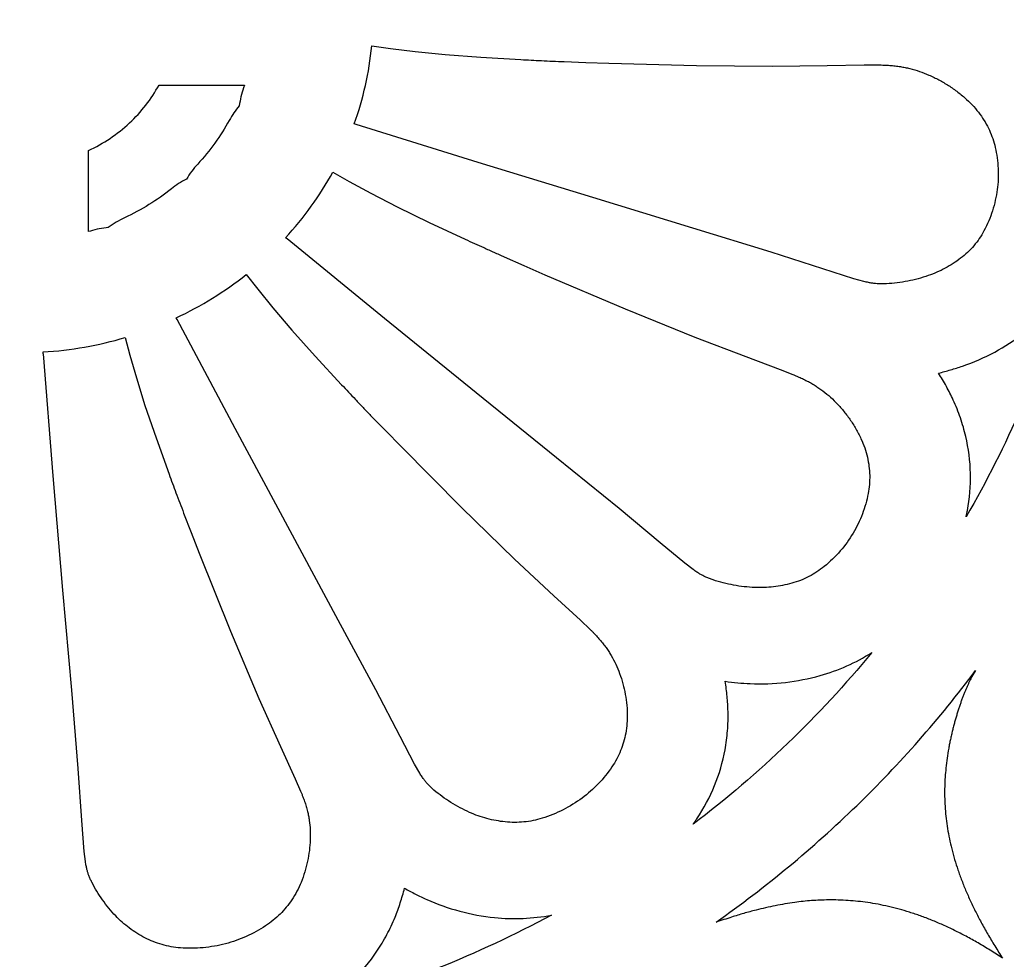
# Model space of a CAD drawing. Header units: centimetres. Extents: x -8.1 to 6.6, y -14.5 to 14.
# Drawn here: x -0.754 to 3.154, y -11.256 to -7.536 of the extents above; entities that cross this region are included whole.
import ezdxf

# ---------------------------------------------------------------- set-up
doc = ezdxf.new("R2010")
doc.units = ezdxf.units.CM
doc.header["$MEASUREMENT"] = 0
doc.layers.add('layer 1', color=7, linetype='Continuous')

msp = doc.modelspace()

# ---------------------------------------------------------------- linework, layer by layer
at = {"layer": 'layer 1', "color": 242}
for points, knots in [([(-8.06124, -0.54364), (-8.06124, -0.54364), (-8.06124, -14.49722), (-8.06124, -14.49722), (-8.06124, -14.49722), (-8.06124, -14.49722), (6.55309, -14.49722), (6.55309, -14.49722), (6.55309, -14.49722), (6.55309, -14.49722), (6.55309, -0.54364), (6.55309, -0.54364), (6.55309, -0.54364), (6.55309, -0.54364), (-8.06124, -0.54364), (-8.06124, -0.54364)], [0, 0, 0, 0, 0.2, 0.2, 0.2, 0.2, 0.4, 0.4, 0.4, 0.4, 0.6, 0.6, 0.6, 0.6, 1, 1, 1, 1]), ([(0.56997, -7.94804), (0.56997, -7.94804), (0.57751, -7.94971), (0.57751, -7.94971), (0.57751, -7.94971), (0.57751, -7.94971), (0.57798, -7.94984), (0.57798, -7.94984), (0.57798, -7.94984), (0.57798, -7.94984), (1.05995, -8.10018), (1.05995, -8.10018), (1.05995, -8.10018), (1.05995, -8.10018), (1.51372, -8.23929), (1.51372, -8.23929), (1.51372, -8.23929), (1.51372, -8.23929), (1.91011, -8.36016), (1.91011, -8.36016), (1.91011, -8.36016), (1.91011, -8.36016), (2.21994, -8.45578), (2.21994, -8.45578), (2.21994, -8.45578), (2.21994, -8.45578), (2.42446, -8.52127), (2.42446, -8.52127), (2.42446, -8.52127), (2.42446, -8.52127), (2.54654, -8.56013), (2.54654, -8.56013), (2.54654, -8.56013), (2.54654, -8.56013), (2.58707, -8.57133), (2.58707, -8.57133), (2.58707, -8.57133), (2.59004, -8.57206), (2.59303, -8.57276), (2.596, -8.57343), (2.596, -8.57343), (2.599, -8.57411), (2.60199, -8.57475), (2.60498, -8.57536), (2.60498, -8.57536), (2.60739, -8.57586), (2.6098, -8.57632), (2.61221, -8.57676), (2.61221, -8.57676), (2.61463, -8.57719), (2.61705, -8.5776), (2.61948, -8.57797), (2.61948, -8.57797), (2.62393, -8.57867), (2.62839, -8.57923), (2.63286, -8.57967), (2.63286, -8.57967), (2.63734, -8.58012), (2.64183, -8.58043), (2.64633, -8.58062), (2.64633, -8.58062), (2.6564, -8.58106), (2.66649, -8.581), (2.67655, -8.58044), (2.67655, -8.58044), (2.70471, -8.57886), (2.73272, -8.57536), (2.76039, -8.56994), (2.76039, -8.56994), (2.78792, -8.56454), (2.81504, -8.55725), (2.84157, -8.54811), (2.84157, -8.54811), (2.86473, -8.54014), (2.88721, -8.53031), (2.9088, -8.51873), (2.9088, -8.51873), (2.9301, -8.50731), (2.95045, -8.49417), (2.96963, -8.47944), (2.96963, -8.47944), (2.98882, -8.46472), (3.0064, -8.44802), (3.02207, -8.4296), (3.02207, -8.4296), (3.03744, -8.41154), (3.05083, -8.39188), (3.06199, -8.37096), (3.06199, -8.37096), (3.07557, -8.3455), (3.08686, -8.31889), (3.0957, -8.29142), (3.0957, -8.29142), (3.10446, -8.26422), (3.11076, -8.23628), (3.1145, -8.20795), (3.1145, -8.20795), (3.11817, -8.1802), (3.11935, -8.15218), (3.11804, -8.12422), (3.11804, -8.12422), (3.11673, -8.09622), (3.11292, -8.06838), (3.10667, -8.04105), (3.10667, -8.04105), (3.10129, -8.01758), (3.09351, -7.99472), (3.08344, -7.97284), (3.08344, -7.97284), (3.07323, -7.95066), (3.06079, -7.92956), (3.0463, -7.9099), (3.0463, -7.9099), (3.03853, -7.89935), (3.03024, -7.88919), (3.02147, -7.87947), (3.02147, -7.87947), (3.01262, -7.86964), (3.00329, -7.86026), (2.99352, -7.85135), (2.99352, -7.85135), (2.9824, -7.84122), (2.97086, -7.83156), (2.95892, -7.82241), (2.95892, -7.82241), (2.94689, -7.81318), (2.93447, -7.80447), (2.92171, -7.7963), (2.92171, -7.7963), (2.90942, -7.78843), (2.89683, -7.78105), (2.88397, -7.77416), (2.88397, -7.77416), (2.87103, -7.76723), (2.85782, -7.76081), (2.84439, -7.7549), (2.84439, -7.7549), (2.83215, -7.74952), (2.8197, -7.74466), (2.80705, -7.74033), (2.80705, -7.74033), (2.79434, -7.73598), (2.78146, -7.73217), (2.76843, -7.7289), (2.76843, -7.7289), (2.76233, -7.72736), (2.75618, -7.72598), (2.75002, -7.72473), (2.75002, -7.72473), (2.74384, -7.72348), (2.73763, -7.72238), (2.7314, -7.72141), (2.7314, -7.72141), (2.72438, -7.72033), (2.71733, -7.71938), (2.71027, -7.71858), (2.71027, -7.71858), (2.7032, -7.71779), (2.69611, -7.71713), (2.68901, -7.71662), (2.68901, -7.71662), (2.68217, -7.71613), (2.67531, -7.71574), (2.66845, -7.71545), (2.66845, -7.71545), (2.65992, -7.71509), (2.65137, -7.71485), (2.64282, -7.7147), (2.64282, -7.7147), (2.64282, -7.7147), (2.58823, -7.71468), (2.58823, -7.71468), (2.58823, -7.71468), (2.58823, -7.71468), (2.44157, -7.71761), (2.44157, -7.71761), (2.44157, -7.71761), (2.44157, -7.71761), (2.2245, -7.71988), (2.2245, -7.71988), (2.2245, -7.71988), (2.2245, -7.71988), (1.92448, -7.71698), (1.92448, -7.71698), (1.92448, -7.71698), (1.92448, -7.71698), (1.57701, -7.70817), (1.57701, -7.70817), (1.57701, -7.70817), (1.57701, -7.70817), (1.48607, -7.70498), (1.48607, -7.70498), (1.48607, -7.70498), (1.48607, -7.70498), (1.40033, -7.70161), (1.40033, -7.70161), (1.40033, -7.70161), (1.3854, -7.701), (1.37047, -7.70036), (1.35554, -7.6997), (1.35554, -7.6997), (1.34062, -7.69905), (1.32569, -7.69837), (1.31077, -7.69768), (1.31077, -7.69768), (1.29724, -7.69705), (1.2837, -7.6964), (1.27018, -7.69573), (1.27018, -7.69573), (1.25665, -7.69507), (1.24311, -7.69438), (1.22958, -7.69368), (1.22958, -7.69368), (1.22958, -7.69368), (1.07073, -7.68437), (1.07073, -7.68437), (1.07073, -7.68437), (1.07073, -7.68437), (0.92968, -7.67374), (0.92968, -7.67374), (0.92968, -7.67374), (0.92968, -7.67374), (0.81105, -7.66199), (0.81105, -7.66199), (0.81105, -7.66199), (0.81105, -7.66199), (0.71394, -7.65014), (0.71394, -7.65014), (0.71394, -7.65014), (0.71394, -7.65014), (0.639, -7.63974), (0.639, -7.63974), (0.639, -7.63974), (0.634, -7.69219), (0.62572, -7.74427), (0.61421, -7.79567), (0.61421, -7.79567), (0.60265, -7.84733), (0.58787, -7.89822), (0.56997, -7.94804)], [0, 0, 0, 0, 0.0163934, 0.0163934, 0.0163934, 0.0163934, 0.0327869, 0.0327869, 0.0327869, 0.0327869, 0.0491803, 0.0491803, 0.0491803, 0.0491803, 0.0655738, 0.0655738, 0.0655738, 0.0655738, 0.0819672, 0.0819672, 0.0819672, 0.0819672, 0.0983607, 0.0983607, 0.0983607, 0.0983607, 0.1147541, 0.1147541, 0.1147541, 0.1147541, 0.1311475, 0.1311475, 0.1311475, 0.1311475, 0.147541, 0.147541, 0.147541, 0.147541, 0.1639344, 0.1639344, 0.1639344, 0.1639344, 0.1803279, 0.1803279, 0.1803279, 0.1803279, 0.1967213, 0.1967213, 0.1967213, 0.1967213, 0.2131148, 0.2131148, 0.2131148, 0.2131148, 0.2295082, 0.2295082, 0.2295082, 0.2295082, 0.2459016, 0.2459016, 0.2459016, 0.2459016, 0.2622951, 0.2622951, 0.2622951, 0.2622951, 0.2786885, 0.2786885, 0.2786885, 0.2786885, 0.295082, 0.295082, 0.295082, 0.295082, 0.3114754, 0.3114754, 0.3114754, 0.3114754, 0.3278689, 0.3278689, 0.3278689, 0.3278689, 0.3442623, 0.3442623, 0.3442623, 0.3442623, 0.3606557, 0.3606557, 0.3606557, 0.3606557, 0.3770492, 0.3770492, 0.3770492, 0.3770492, 0.3934426, 0.3934426, 0.3934426, 0.3934426, 0.4098361, 0.4098361, 0.4098361, 0.4098361, 0.4262295, 0.4262295, 0.4262295, 0.4262295, 0.442623, 0.442623, 0.442623, 0.442623, 0.4590164, 0.4590164, 0.4590164, 0.4590164, 0.4754098, 0.4754098, 0.4754098, 0.4754098, 0.4918033, 0.4918033, 0.4918033, 0.4918033, 0.5081967, 0.5081967, 0.5081967, 0.5081967, 0.5245902, 0.5245902, 0.5245902, 0.5245902, 0.5409836, 0.5409836, 0.5409836, 0.5409836, 0.557377, 0.557377, 0.557377, 0.557377, 0.5737705, 0.5737705, 0.5737705, 0.5737705, 0.5901639, 0.5901639, 0.5901639, 0.5901639, 0.6065574, 0.6065574, 0.6065574, 0.6065574, 0.6229508, 0.6229508, 0.6229508, 0.6229508, 0.6393443, 0.6393443, 0.6393443, 0.6393443, 0.6557377, 0.6557377, 0.6557377, 0.6557377, 0.6721311, 0.6721311, 0.6721311, 0.6721311, 0.6885246, 0.6885246, 0.6885246, 0.6885246, 0.704918, 0.704918, 0.704918, 0.704918, 0.7213115, 0.7213115, 0.7213115, 0.7213115, 0.7377049, 0.7377049, 0.7377049, 0.7377049, 0.7540984, 0.7540984, 0.7540984, 0.7540984, 0.7704918, 0.7704918, 0.7704918, 0.7704918, 0.7868852, 0.7868852, 0.7868852, 0.7868852, 0.8032787, 0.8032787, 0.8032787, 0.8032787, 0.8196721, 0.8196721, 0.8196721, 0.8196721, 0.8360656, 0.8360656, 0.8360656, 0.8360656, 0.852459, 0.852459, 0.852459, 0.852459, 0.8688525, 0.8688525, 0.8688525, 0.8688525, 0.8852459, 0.8852459, 0.8852459, 0.8852459, 0.9016393, 0.9016393, 0.9016393, 0.9016393, 0.9180328, 0.9180328, 0.9180328, 0.9180328, 0.9344262, 0.9344262, 0.9344262, 0.9344262, 0.9508197, 0.9508197, 0.9508197, 0.9508197, 0.9672131, 0.9672131, 0.9672131, 0.9672131, 1, 1, 1, 1]), ([(-0.48205, -8.05321), (-0.48205, -8.05321), (-0.48205, -8.3739), (-0.48205, -8.3739), (-0.48205, -8.3739), (-0.48205, -8.3739), (-0.47438, -8.37166), (-0.47438, -8.37166), (-0.47438, -8.37166), (-0.46284, -8.36824), (-0.45114, -8.36534), (-0.43934, -8.36301), (-0.43934, -8.36301), (-0.42748, -8.36066), (-0.41552, -8.35886), (-0.40351, -8.35762), (-0.40351, -8.35762), (-0.39345, -8.35018), (-0.38303, -8.34325), (-0.37227, -8.33685), (-0.37227, -8.33685), (-0.36143, -8.33041), (-0.35027, -8.3245), (-0.33884, -8.31916), (-0.33884, -8.31916), (-0.30575, -8.30372), (-0.2736, -8.28635), (-0.24254, -8.26716), (-0.24254, -8.26716), (-0.21179, -8.24816), (-0.18219, -8.22737), (-0.15389, -8.20488), (-0.15389, -8.20488), (-0.1446, -8.1975), (-0.13497, -8.19058), (-0.12502, -8.18412), (-0.12502, -8.18412), (-0.11499, -8.17761), (-0.10465, -8.17158), (-0.09405, -8.16605), (-0.09405, -8.16605), (-0.08774, -8.15551), (-0.08089, -8.1453), (-0.07353, -8.13548), (-0.07353, -8.13548), (-0.06609, -8.12556), (-0.05815, -8.11603), (-0.04973, -8.10693), (-0.04973, -8.10693), (-0.02537, -8.0806), (-0.00263, -8.05281), (0.01837, -8.02374), (0.01837, -8.02374), (0.03915, -7.99497), (0.05815, -7.96495), (0.07526, -7.93388), (0.07526, -7.93388), (0.08088, -7.92367), (0.087, -7.91376), (0.0936, -7.90416), (0.0936, -7.90416), (0.10025, -7.89449), (0.10738, -7.88515), (0.11496, -7.87617), (0.11496, -7.87617), (0.11655, -7.86413), (0.11879, -7.85219), (0.12165, -7.84039), (0.12165, -7.84039), (0.12454, -7.82854), (0.12804, -7.81686), (0.13217, -7.80538), (0.13217, -7.80538), (0.13217, -7.80538), (0.13607, -7.79426), (0.13607, -7.79426), (0.13607, -7.79426), (0.13607, -7.79426), (-0.20282, -7.79426), (-0.20282, -7.79426), (-0.20282, -7.79426), (-0.23341, -7.8502), (-0.27283, -7.90083), (-0.31958, -7.94418), (-0.31958, -7.94418), (-0.3677, -7.98881), (-0.42252, -8.0256), (-0.48205, -8.05321)], [0, 0, 0, 0, 0.0434783, 0.0434783, 0.0434783, 0.0434783, 0.0869565, 0.0869565, 0.0869565, 0.0869565, 0.1304348, 0.1304348, 0.1304348, 0.1304348, 0.173913, 0.173913, 0.173913, 0.173913, 0.2173913, 0.2173913, 0.2173913, 0.2173913, 0.2608696, 0.2608696, 0.2608696, 0.2608696, 0.3043478, 0.3043478, 0.3043478, 0.3043478, 0.3478261, 0.3478261, 0.3478261, 0.3478261, 0.3913043, 0.3913043, 0.3913043, 0.3913043, 0.4347826, 0.4347826, 0.4347826, 0.4347826, 0.4782609, 0.4782609, 0.4782609, 0.4782609, 0.5217391, 0.5217391, 0.5217391, 0.5217391, 0.5652174, 0.5652174, 0.5652174, 0.5652174, 0.6086957, 0.6086957, 0.6086957, 0.6086957, 0.6521739, 0.6521739, 0.6521739, 0.6521739, 0.6956522, 0.6956522, 0.6956522, 0.6956522, 0.7391304, 0.7391304, 0.7391304, 0.7391304, 0.7826087, 0.7826087, 0.7826087, 0.7826087, 0.826087, 0.826087, 0.826087, 0.826087, 0.8695652, 0.8695652, 0.8695652, 0.8695652, 0.9130435, 0.9130435, 0.9130435, 0.9130435, 1, 1, 1, 1]), ([(0.29748, -8.39844), (0.29748, -8.39844), (0.30378, -8.40275), (0.30378, -8.40275), (0.30378, -8.40275), (0.30378, -8.40275), (0.30415, -8.40303), (0.30415, -8.40303), (0.30415, -8.40303), (0.30415, -8.40303), (0.68909, -8.71776), (0.68909, -8.71776), (0.68909, -8.71776), (0.68909, -8.71776), (1.05247, -9.01181), (1.05247, -9.01181), (1.05247, -9.01181), (1.05247, -9.01181), (1.37016, -9.26809), (1.37016, -9.26809), (1.37016, -9.26809), (1.37016, -9.26809), (1.61803, -9.46947), (1.61803, -9.46947), (1.61803, -9.46947), (1.61803, -9.46947), (1.78069, -9.60459), (1.78069, -9.60459), (1.78069, -9.60459), (1.78069, -9.60459), (1.87789, -9.68502), (1.87789, -9.68502), (1.87789, -9.68502), (1.87789, -9.68502), (1.91084, -9.71015), (1.91084, -9.71015), (1.91084, -9.71015), (1.91328, -9.71192), (1.91576, -9.71365), (1.91824, -9.71536), (1.91824, -9.71536), (1.92073, -9.71707), (1.92324, -9.71876), (1.92576, -9.72042), (1.92576, -9.72042), (1.92778, -9.72175), (1.92982, -9.72306), (1.93187, -9.72434), (1.93187, -9.72434), (1.93394, -9.72563), (1.93601, -9.72689), (1.93811, -9.72812), (1.93811, -9.72812), (1.94193, -9.73038), (1.94582, -9.73253), (1.94977, -9.73456), (1.94977, -9.73456), (1.95374, -9.73661), (1.95777, -9.73854), (1.96185, -9.74036), (1.96185, -9.74036), (1.96641, -9.7424), (1.97103, -9.74432), (1.97568, -9.74613), (1.97568, -9.74613), (1.98036, -9.74794), (1.98509, -9.74964), (1.98985, -9.75122), (1.98985, -9.75122), (2.01649, -9.76004), (2.0437, -9.767), (2.07131, -9.77206), (2.07131, -9.77206), (2.09904, -9.77714), (2.1271, -9.78032), (2.15527, -9.78155), (2.15527, -9.78155), (2.17988, -9.78262), (2.20453, -9.78176), (2.22901, -9.77895), (2.22901, -9.77895), (2.25339, -9.77615), (2.27752, -9.77143), (2.30116, -9.76482), (2.30116, -9.76482), (2.32481, -9.75822), (2.34773, -9.74921), (2.36956, -9.73794), (2.36956, -9.73794), (2.39103, -9.72685), (2.4113, -9.71356), (2.43003, -9.69829), (2.43003, -9.69829), (2.45281, -9.67971), (2.47395, -9.65921), (2.4932, -9.63701), (2.4932, -9.63701), (2.51215, -9.61516), (2.52914, -9.59168), (2.54398, -9.56686), (2.54398, -9.56686), (2.55851, -9.54255), (2.57088, -9.51702), (2.58096, -9.49055), (2.58096, -9.49055), (2.59092, -9.46436), (2.59854, -9.43733), (2.60374, -9.4098), (2.60374, -9.4098), (2.6082, -9.38616), (2.61019, -9.36212), (2.60967, -9.33807), (2.60967, -9.33807), (2.60914, -9.314), (2.60611, -9.29005), (2.60062, -9.26661), (2.60062, -9.26661), (2.59768, -9.25403), (2.5941, -9.24161), (2.58989, -9.2294), (2.58989, -9.2294), (2.58566, -9.21711), (2.58081, -9.20506), (2.57536, -9.19326), (2.57536, -9.19326), (2.56916, -9.17984), (2.56237, -9.16671), (2.55501, -9.15389), (2.55501, -9.15389), (2.5476, -9.14098), (2.53962, -9.12841), (2.53111, -9.1162), (2.53111, -9.1162), (2.52292, -9.10446), (2.51425, -9.09304), (2.50514, -9.08199), (2.50514, -9.08199), (2.49596, -9.07086), (2.48634, -9.06011), (2.4763, -9.04974), (2.4763, -9.04974), (2.46715, -9.04031), (2.45761, -9.03129), (2.44768, -9.02268), (2.44768, -9.02268), (2.43766, -9.01402), (2.42728, -9.00578), (2.41656, -8.99801), (2.41656, -8.99801), (2.41153, -8.99437), (2.40642, -8.99085), (2.40123, -8.98745), (2.40123, -8.98745), (2.39602, -8.98404), (2.39073, -8.98075), (2.38536, -8.97759), (2.38536, -8.97759), (2.3793, -8.97402), (2.37317, -8.97058), (2.36697, -8.96727), (2.36697, -8.96727), (2.36076, -8.96395), (2.35446, -8.96075), (2.34811, -8.9577), (2.34811, -8.9577), (2.34505, -8.95621), (2.34197, -8.95476), (2.33889, -8.95334), (2.33889, -8.95334), (2.3358, -8.95191), (2.3327, -8.9505), (2.32959, -8.94911), (2.32959, -8.94911), (2.32572, -8.9474), (2.32183, -8.9457), (2.31794, -8.94403), (2.31794, -8.94403), (2.31404, -8.94235), (2.31013, -8.9407), (2.30622, -8.93908), (2.30622, -8.93908), (2.30622, -8.93908), (2.25578, -8.91914), (2.25578, -8.91914), (2.25578, -8.91914), (2.25578, -8.91914), (2.11911, -8.86834), (2.11911, -8.86834), (2.11911, -8.86834), (2.11911, -8.86834), (1.91764, -8.79125), (1.91764, -8.79125), (1.91764, -8.79125), (1.91764, -8.79125), (1.64163, -8.67912), (1.64163, -8.67912), (1.64163, -8.67912), (1.64163, -8.67912), (1.32416, -8.54422), (1.32416, -8.54422), (1.32416, -8.54422), (1.32416, -8.54422), (1.24141, -8.5081), (1.24141, -8.5081), (1.24141, -8.5081), (1.24141, -8.5081), (1.16355, -8.47371), (1.16355, -8.47371), (1.16355, -8.47371), (1.15, -8.46769), (1.13647, -8.46165), (1.12294, -8.4556), (1.12294, -8.4556), (1.10942, -8.44955), (1.0959, -8.44348), (1.08239, -8.43739), (1.08239, -8.43739), (1.07014, -8.43187), (1.0579, -8.42634), (1.04566, -8.42079), (1.04566, -8.42079), (1.03343, -8.41523), (1.02121, -8.40967), (1.00899, -8.40408), (1.00899, -8.40408), (1.00899, -8.40408), (0.86596, -8.33754), (0.86596, -8.33754), (0.86596, -8.33754), (0.86596, -8.33754), (0.73993, -8.27625), (0.73993, -8.27625), (0.73993, -8.27625), (0.73993, -8.27625), (0.63503, -8.22212), (0.63503, -8.22212), (0.63503, -8.22212), (0.63503, -8.22212), (0.55007, -8.17574), (0.55007, -8.17574), (0.55007, -8.17574), (0.55007, -8.17574), (0.48501, -8.1388), (0.48501, -8.1388), (0.48501, -8.1388), (0.45933, -8.18544), (0.43083, -8.23047), (0.39966, -8.27362), (0.39966, -8.27362), (0.36814, -8.31726), (0.33402, -8.35894), (0.29748, -8.39844)], [0, 0, 0, 0, 0.015625, 0.015625, 0.015625, 0.015625, 0.03125, 0.03125, 0.03125, 0.03125, 0.046875, 0.046875, 0.046875, 0.046875, 0.0625, 0.0625, 0.0625, 0.0625, 0.078125, 0.078125, 0.078125, 0.078125, 0.09375, 0.09375, 0.09375, 0.09375, 0.109375, 0.109375, 0.109375, 0.109375, 0.125, 0.125, 0.125, 0.125, 0.140625, 0.140625, 0.140625, 0.140625, 0.15625, 0.15625, 0.15625, 0.15625, 0.171875, 0.171875, 0.171875, 0.171875, 0.1875, 0.1875, 0.1875, 0.1875, 0.203125, 0.203125, 0.203125, 0.203125, 0.21875, 0.21875, 0.21875, 0.21875, 0.234375, 0.234375, 0.234375, 0.234375, 0.25, 0.25, 0.25, 0.25, 0.265625, 0.265625, 0.265625, 0.265625, 0.28125, 0.28125, 0.28125, 0.28125, 0.296875, 0.296875, 0.296875, 0.296875, 0.3125, 0.3125, 0.3125, 0.3125, 0.328125, 0.328125, 0.328125, 0.328125, 0.34375, 0.34375, 0.34375, 0.34375, 0.359375, 0.359375, 0.359375, 0.359375, 0.375, 0.375, 0.375, 0.375, 0.390625, 0.390625, 0.390625, 0.390625, 0.40625, 0.40625, 0.40625, 0.40625, 0.421875, 0.421875, 0.421875, 0.421875, 0.4375, 0.4375, 0.4375, 0.4375, 0.453125, 0.453125, 0.453125, 0.453125, 0.46875, 0.46875, 0.46875, 0.46875, 0.484375, 0.484375, 0.484375, 0.484375, 0.5, 0.5, 0.5, 0.5, 0.515625, 0.515625, 0.515625, 0.515625, 0.53125, 0.53125, 0.53125, 0.53125, 0.546875, 0.546875, 0.546875, 0.546875, 0.5625, 0.5625, 0.5625, 0.5625, 0.578125, 0.578125, 0.578125, 0.578125, 0.59375, 0.59375, 0.59375, 0.59375, 0.609375, 0.609375, 0.609375, 0.609375, 0.625, 0.625, 0.625, 0.625, 0.640625, 0.640625, 0.640625, 0.640625, 0.65625, 0.65625, 0.65625, 0.65625, 0.671875, 0.671875, 0.671875, 0.671875, 0.6875, 0.6875, 0.6875, 0.6875, 0.703125, 0.703125, 0.703125, 0.703125, 0.71875, 0.71875, 0.71875, 0.71875, 0.734375, 0.734375, 0.734375, 0.734375, 0.75, 0.75, 0.75, 0.75, 0.765625, 0.765625, 0.765625, 0.765625, 0.78125, 0.78125, 0.78125, 0.78125, 0.796875, 0.796875, 0.796875, 0.796875, 0.8125, 0.8125, 0.8125, 0.8125, 0.828125, 0.828125, 0.828125, 0.828125, 0.84375, 0.84375, 0.84375, 0.84375, 0.859375, 0.859375, 0.859375, 0.859375, 0.875, 0.875, 0.875, 0.875, 0.890625, 0.890625, 0.890625, 0.890625, 0.90625, 0.90625, 0.90625, 0.90625, 0.921875, 0.921875, 0.921875, 0.921875, 0.9375, 0.9375, 0.9375, 0.9375, 0.953125, 0.953125, 0.953125, 0.953125, 0.96875, 0.96875, 0.96875, 0.96875, 1, 1, 1, 1]), ([(-0.13508, -8.71516), (-0.13508, -8.71516), (-0.13099, -8.72143), (-0.13099, -8.72143), (-0.13099, -8.72143), (-0.13099, -8.72143), (-0.13075, -8.72183), (-0.13075, -8.72183), (-0.13075, -8.72183), (-0.13075, -8.72183), (0.09855, -9.15303), (0.09855, -9.15303), (0.09855, -9.15303), (0.09855, -9.15303), (0.31623, -9.55727), (0.31623, -9.55727), (0.31623, -9.55727), (0.31623, -9.55727), (0.50686, -9.90994), (0.50686, -9.90994), (0.50686, -9.90994), (0.50686, -9.90994), (0.65502, -10.18641), (0.65502, -10.18641), (0.65502, -10.18641), (0.65502, -10.18641), (0.75106, -10.37058), (0.75106, -10.37058), (0.75106, -10.37058), (0.75106, -10.37058), (0.80856, -10.48036), (0.80856, -10.48036), (0.80856, -10.48036), (0.80856, -10.48036), (0.82891, -10.51559), (0.82891, -10.51559), (0.82891, -10.51559), (0.83047, -10.51811), (0.83205, -10.52061), (0.83367, -10.5231), (0.83367, -10.5231), (0.83528, -10.52559), (0.83691, -10.52807), (0.83858, -10.53052), (0.83858, -10.53052), (0.83991, -10.53249), (0.84127, -10.53444), (0.84265, -10.53638), (0.84265, -10.53638), (0.84404, -10.53831), (0.84546, -10.54024), (0.84689, -10.54214), (0.84689, -10.54214), (0.84952, -10.54562), (0.85226, -10.54903), (0.85509, -10.55235), (0.85509, -10.55235), (0.85794, -10.55569), (0.86088, -10.55894), (0.86391, -10.56211), (0.86391, -10.56211), (0.86731, -10.56566), (0.8708, -10.56912), (0.87438, -10.57248), (0.87438, -10.57248), (0.87798, -10.57587), (0.88166, -10.57916), (0.88543, -10.58235), (0.88543, -10.58235), (0.90649, -10.60021), (0.9288, -10.61655), (0.95219, -10.63125), (0.95219, -10.63125), (0.97586, -10.64612), (1.00056, -10.65931), (1.02608, -10.67073), (1.02608, -10.67073), (1.04838, -10.6807), (1.07144, -10.68887), (1.09504, -10.69517), (1.09504, -10.69517), (1.11883, -10.70152), (1.14308, -10.70598), (1.16757, -10.7085), (1.16757, -10.7085), (1.1921, -10.71102), (1.21681, -10.71107), (1.24134, -10.70864), (1.24134, -10.70864), (1.26577, -10.70621), (1.2899, -10.70132), (1.31335, -10.69404), (1.31335, -10.69404), (1.34187, -10.68519), (1.3696, -10.67397), (1.39625, -10.6605), (1.39625, -10.6605), (1.42256, -10.64721), (1.44769, -10.63171), (1.47139, -10.61418), (1.47139, -10.61418), (1.49459, -10.59701), (1.51629, -10.57792), (1.53627, -10.55709), (1.53627, -10.55709), (1.55592, -10.53659), (1.57378, -10.51444), (1.58965, -10.49089), (1.58965, -10.49089), (1.60326, -10.47067), (1.61478, -10.44911), (1.624, -10.42654), (1.624, -10.42654), (1.63311, -10.40428), (1.6399, -10.38112), (1.64424, -10.35746), (1.64424, -10.35746), (1.64657, -10.34476), (1.64825, -10.33196), (1.64927, -10.31909), (1.64927, -10.31909), (1.65029, -10.30625), (1.65065, -10.29335), (1.65035, -10.28048), (1.65035, -10.28048), (1.65001, -10.26582), (1.64901, -10.25119), (1.64734, -10.23662), (1.64734, -10.23662), (1.64568, -10.22203), (1.64337, -10.20752), (1.6404, -10.19314), (1.6404, -10.19314), (1.63755, -10.17929), (1.63413, -10.16558), (1.63013, -10.15202), (1.63013, -10.15202), (1.62613, -10.13841), (1.62155, -10.12497), (1.61644, -10.11174), (1.61644, -10.11174), (1.61178, -10.0997), (1.60658, -10.08786), (1.60085, -10.07629), (1.60085, -10.07629), (1.59509, -10.06463), (1.5888, -10.05325), (1.58201, -10.04215), (1.58201, -10.04215), (1.57883, -10.03696), (1.57552, -10.03184), (1.57209, -10.02681), (1.57209, -10.02681), (1.56865, -10.02176), (1.56508, -10.01678), (1.56139, -10.01191), (1.56139, -10.01191), (1.55723, -10.0064), (1.55294, -10.00099), (1.54855, -9.99567), (1.54855, -9.99567), (1.54413, -9.99033), (1.5396, -9.98508), (1.53496, -9.97993), (1.53496, -9.97993), (1.53273, -9.97745), (1.53047, -9.97499), (1.52819, -9.97255), (1.52819, -9.97255), (1.52591, -9.9701), (1.52362, -9.96767), (1.5213, -9.96526), (1.5213, -9.96526), (1.5184, -9.96225), (1.5155, -9.95926), (1.51257, -9.9563), (1.51257, -9.9563), (1.50965, -9.95333), (1.50669, -9.95038), (1.50373, -9.94744), (1.50373, -9.94744), (1.50373, -9.94744), (1.46514, -9.91064), (1.46514, -9.91064), (1.46514, -9.91064), (1.46514, -9.91064), (1.35926, -9.81384), (1.35926, -9.81384), (1.35926, -9.81384), (1.35926, -9.81384), (1.20408, -9.66913), (1.20408, -9.66913), (1.20408, -9.66913), (1.20408, -9.66913), (0.99409, -9.46483), (0.99409, -9.46483), (0.99409, -9.46483), (0.99409, -9.46483), (0.75493, -9.22438), (0.75493, -9.22438), (0.75493, -9.22438), (0.75493, -9.22438), (0.69299, -9.16082), (0.69299, -9.16082), (0.69299, -9.16082), (0.69299, -9.16082), (0.63485, -9.10064), (0.63485, -9.10064), (0.63485, -9.10064), (0.62476, -9.09015), (0.61467, -9.07963), (0.60461, -9.0691), (0.60461, -9.0691), (0.59454, -9.05858), (0.58449, -9.04804), (0.57445, -9.03749), (0.57445, -9.03749), (0.56534, -9.02792), (0.55626, -9.01834), (0.54718, -9.00874), (0.54718, -9.00874), (0.53811, -8.99916), (0.52906, -8.98955), (0.52001, -8.97994), (0.52001, -8.97994), (0.52001, -8.97994), (0.41459, -8.86627), (0.41459, -8.86627), (0.41459, -8.86627), (0.41459, -8.86627), (0.32274, -8.76368), (0.32274, -8.76368), (0.32274, -8.76368), (0.32274, -8.76368), (0.24756, -8.6754), (0.24756, -8.6754), (0.24756, -8.6754), (0.24756, -8.6754), (0.18769, -8.60156), (0.18769, -8.60156), (0.18769, -8.60156), (0.18769, -8.60156), (0.14241, -8.5437), (0.14241, -8.5437), (0.14241, -8.5437), (0.09995, -8.57743), (0.05554, -8.60863), (0.00941, -8.63713), (0.00941, -8.63713), (-0.03719, -8.66593), (-0.08544, -8.69198), (-0.13508, -8.71516)], [0, 0, 0, 0, 0.015625, 0.015625, 0.015625, 0.015625, 0.03125, 0.03125, 0.03125, 0.03125, 0.046875, 0.046875, 0.046875, 0.046875, 0.0625, 0.0625, 0.0625, 0.0625, 0.078125, 0.078125, 0.078125, 0.078125, 0.09375, 0.09375, 0.09375, 0.09375, 0.109375, 0.109375, 0.109375, 0.109375, 0.125, 0.125, 0.125, 0.125, 0.140625, 0.140625, 0.140625, 0.140625, 0.15625, 0.15625, 0.15625, 0.15625, 0.171875, 0.171875, 0.171875, 0.171875, 0.1875, 0.1875, 0.1875, 0.1875, 0.203125, 0.203125, 0.203125, 0.203125, 0.21875, 0.21875, 0.21875, 0.21875, 0.234375, 0.234375, 0.234375, 0.234375, 0.25, 0.25, 0.25, 0.25, 0.265625, 0.265625, 0.265625, 0.265625, 0.28125, 0.28125, 0.28125, 0.28125, 0.296875, 0.296875, 0.296875, 0.296875, 0.3125, 0.3125, 0.3125, 0.3125, 0.328125, 0.328125, 0.328125, 0.328125, 0.34375, 0.34375, 0.34375, 0.34375, 0.359375, 0.359375, 0.359375, 0.359375, 0.375, 0.375, 0.375, 0.375, 0.390625, 0.390625, 0.390625, 0.390625, 0.40625, 0.40625, 0.40625, 0.40625, 0.421875, 0.421875, 0.421875, 0.421875, 0.4375, 0.4375, 0.4375, 0.4375, 0.453125, 0.453125, 0.453125, 0.453125, 0.46875, 0.46875, 0.46875, 0.46875, 0.484375, 0.484375, 0.484375, 0.484375, 0.5, 0.5, 0.5, 0.5, 0.515625, 0.515625, 0.515625, 0.515625, 0.53125, 0.53125, 0.53125, 0.53125, 0.546875, 0.546875, 0.546875, 0.546875, 0.5625, 0.5625, 0.5625, 0.5625, 0.578125, 0.578125, 0.578125, 0.578125, 0.59375, 0.59375, 0.59375, 0.59375, 0.609375, 0.609375, 0.609375, 0.609375, 0.625, 0.625, 0.625, 0.625, 0.640625, 0.640625, 0.640625, 0.640625, 0.65625, 0.65625, 0.65625, 0.65625, 0.671875, 0.671875, 0.671875, 0.671875, 0.6875, 0.6875, 0.6875, 0.6875, 0.703125, 0.703125, 0.703125, 0.703125, 0.71875, 0.71875, 0.71875, 0.71875, 0.734375, 0.734375, 0.734375, 0.734375, 0.75, 0.75, 0.75, 0.75, 0.765625, 0.765625, 0.765625, 0.765625, 0.78125, 0.78125, 0.78125, 0.78125, 0.796875, 0.796875, 0.796875, 0.796875, 0.8125, 0.8125, 0.8125, 0.8125, 0.828125, 0.828125, 0.828125, 0.828125, 0.84375, 0.84375, 0.84375, 0.84375, 0.859375, 0.859375, 0.859375, 0.859375, 0.875, 0.875, 0.875, 0.875, 0.890625, 0.890625, 0.890625, 0.890625, 0.90625, 0.90625, 0.90625, 0.90625, 0.921875, 0.921875, 0.921875, 0.921875, 0.9375, 0.9375, 0.9375, 0.9375, 0.953125, 0.953125, 0.953125, 0.953125, 0.96875, 0.96875, 0.96875, 0.96875, 1, 1, 1, 1]), ([(2.99133, -9.50188), (3.07261, -9.36226), (3.14538, -9.21786), (3.20925, -9.06946), (3.20925, -9.06946), (3.2726, -8.92225), (3.32693, -8.77132), (3.37193, -8.61752), (3.37193, -8.61752), (3.35093, -8.64734), (3.3277, -8.67551), (3.30242, -8.70179), (3.30242, -8.70179), (3.27678, -8.72846), (3.24917, -8.75316), (3.21983, -8.77568), (3.21983, -8.77568), (3.18349, -8.80357), (3.14494, -8.82847), (3.10456, -8.85011), (3.10456, -8.85011), (3.06366, -8.87205), (3.02106, -8.89066), (2.97718, -8.90578), (2.97718, -8.90578), (2.96157, -8.91116), (2.94584, -8.91616), (2.92998, -8.92078), (2.92998, -8.92078), (2.91409, -8.9254), (2.89808, -8.92964), (2.88199, -8.93349), (2.88199, -8.93349), (2.89297, -8.95057), (2.90335, -8.96803), (2.91313, -8.98584), (2.91313, -8.98584), (2.92286, -9.00355), (2.93197, -9.02159), (2.94044, -9.03993), (2.94044, -9.03993), (2.95113, -9.06305), (2.96065, -9.08672), (2.96895, -9.11081), (2.96895, -9.11081), (2.9772, -9.13477), (2.98422, -9.15913), (2.99, -9.1838), (2.99, -9.1838), (3.00124, -9.23182), (3.00744, -9.28088), (3.00851, -9.33019), (3.00851, -9.33019), (3.00959, -9.37945), (3.00553, -9.4287), (2.9964, -9.47712), (2.9964, -9.47712), (2.99561, -9.48126), (2.9948, -9.48539), (2.99395, -9.48952), (2.99395, -9.48952), (2.99311, -9.49365), (2.99224, -9.49777), (2.99133, -9.50188)], [0, 0, 0, 0, 0.0588235, 0.0588235, 0.0588235, 0.0588235, 0.1176471, 0.1176471, 0.1176471, 0.1176471, 0.1764706, 0.1764706, 0.1764706, 0.1764706, 0.2352941, 0.2352941, 0.2352941, 0.2352941, 0.2941176, 0.2941176, 0.2941176, 0.2941176, 0.3529412, 0.3529412, 0.3529412, 0.3529412, 0.4117647, 0.4117647, 0.4117647, 0.4117647, 0.4705882, 0.4705882, 0.4705882, 0.4705882, 0.5294118, 0.5294118, 0.5294118, 0.5294118, 0.5882353, 0.5882353, 0.5882353, 0.5882353, 0.6470588, 0.6470588, 0.6470588, 0.6470588, 0.7058824, 0.7058824, 0.7058824, 0.7058824, 0.7647059, 0.7647059, 0.7647059, 0.7647059, 0.8235294, 0.8235294, 0.8235294, 0.8235294, 0.8823529, 0.8823529, 0.8823529, 0.8823529, 1, 1, 1, 1]), ([(-0.66185, -8.84996), (-0.66185, -8.84996), (-0.66059, -8.85724), (-0.66059, -8.85724), (-0.66059, -8.85724), (-0.66059, -8.85724), (-0.66053, -8.8577), (-0.66053, -8.8577), (-0.66053, -8.8577), (-0.66053, -8.8577), (-0.62178, -9.33973), (-0.62178, -9.33973), (-0.62178, -9.33973), (-0.62178, -9.33973), (-0.58294, -9.79261), (-0.58294, -9.79261), (-0.58294, -9.79261), (-0.58294, -9.79261), (-0.54839, -10.18798), (-0.54839, -10.18798), (-0.54839, -10.18798), (-0.54839, -10.18798), (-0.5225, -10.49746), (-0.5225, -10.49746), (-0.5225, -10.49746), (-0.5225, -10.49746), (-0.5077, -10.70265), (-0.5077, -10.70265), (-0.5077, -10.70265), (-0.5077, -10.70265), (-0.49864, -10.82504), (-0.49864, -10.82504), (-0.49864, -10.82504), (-0.49864, -10.82504), (-0.49398, -10.86502), (-0.49398, -10.86502), (-0.49398, -10.86502), (-0.49355, -10.86791), (-0.4931, -10.87081), (-0.49261, -10.87369), (-0.49261, -10.87369), (-0.49211, -10.87659), (-0.49159, -10.87947), (-0.49104, -10.88234), (-0.49104, -10.88234), (-0.4906, -10.88465), (-0.49013, -10.88695), (-0.48963, -10.88924), (-0.48963, -10.88924), (-0.48912, -10.89154), (-0.48859, -10.89383), (-0.48802, -10.89611), (-0.48802, -10.89611), (-0.487, -10.90028), (-0.48584, -10.90443), (-0.48455, -10.90853), (-0.48455, -10.90853), (-0.48327, -10.91265), (-0.48185, -10.91674), (-0.48032, -10.92077), (-0.48032, -10.92077), (-0.4786, -10.92529), (-0.47676, -10.92976), (-0.47481, -10.93418), (-0.47481, -10.93418), (-0.47284, -10.93861), (-0.47076, -10.94299), (-0.46857, -10.94732), (-0.46857, -10.94732), (-0.45629, -10.97149), (-0.44223, -10.99473), (-0.42652, -11.01683), (-0.42652, -11.01683), (-0.41061, -11.03923), (-0.39309, -11.06043), (-0.3741, -11.08027), (-0.3741, -11.08027), (-0.35751, -11.09762), (-0.33951, -11.11356), (-0.3203, -11.12795), (-0.3203, -11.12795), (-0.3008, -11.14254), (-0.28014, -11.15553), (-0.25853, -11.16679), (-0.25853, -11.16679), (-0.2369, -11.17807), (-0.21417, -11.1871), (-0.19069, -11.19375), (-0.19069, -11.19375), (-0.16697, -11.20048), (-0.14264, -11.20479), (-0.11805, -11.20662), (-0.11805, -11.20662), (-0.08814, -11.20884), (-0.05809, -11.2086), (-0.02823, -11.2059), (-0.02823, -11.2059), (0.00156, -11.2032), (0.03107, -11.19804), (0.06001, -11.19049), (0.06001, -11.19049), (0.08835, -11.18309), (0.11604, -11.17338), (0.14279, -11.16145), (0.14279, -11.16145), (0.16923, -11.14967), (0.19463, -11.13571), (0.21877, -11.11972), (0.21877, -11.11972), (0.23947, -11.10599), (0.25878, -11.09026), (0.27642, -11.07275), (0.27642, -11.07275), (0.29372, -11.05555), (0.30924, -11.03666), (0.32277, -11.01636), (0.32277, -11.01636), (0.33001, -11.00549), (0.33671, -10.99425), (0.34284, -10.98271), (0.34284, -10.98271), (0.34892, -10.97124), (0.35442, -10.95949), (0.35931, -10.94747), (0.35931, -10.94747), (0.36487, -10.93381), (0.36983, -10.9199), (0.37416, -10.90579), (0.37416, -10.90579), (0.37847, -10.89175), (0.38214, -10.87752), (0.38518, -10.86315), (0.38518, -10.86315), (0.38811, -10.84932), (0.39045, -10.83539), (0.3922, -10.82136), (0.3922, -10.82136), (0.39396, -10.80737), (0.39514, -10.7933), (0.39572, -10.77921), (0.39572, -10.77921), (0.39625, -10.76638), (0.39619, -10.75354), (0.39554, -10.74071), (0.39554, -10.74071), (0.3949, -10.72788), (0.39366, -10.71508), (0.39184, -10.70237), (0.39184, -10.70237), (0.39099, -10.6964), (0.38999, -10.69047), (0.38884, -10.68455), (0.38884, -10.68455), (0.38768, -10.67863), (0.38638, -10.67275), (0.38493, -10.66689), (0.38493, -10.66689), (0.38329, -10.66029), (0.38151, -10.65372), (0.37959, -10.64719), (0.37959, -10.64719), (0.37765, -10.64066), (0.37557, -10.63416), (0.37335, -10.62771), (0.37335, -10.62771), (0.37228, -10.62461), (0.37119, -10.62151), (0.37006, -10.61842), (0.37006, -10.61842), (0.36894, -10.61533), (0.3678, -10.61224), (0.36662, -10.60917), (0.36662, -10.60917), (0.36516, -10.60534), (0.36367, -10.60152), (0.36216, -10.59771), (0.36216, -10.59771), (0.36064, -10.5939), (0.3591, -10.5901), (0.35754, -10.58631), (0.35754, -10.58631), (0.35754, -10.58631), (0.33666, -10.53822), (0.33666, -10.53822), (0.33666, -10.53822), (0.33666, -10.53822), (0.2777, -10.41017), (0.2777, -10.41017), (0.2777, -10.41017), (0.2777, -10.41017), (0.19242, -10.21986), (0.19242, -10.21986), (0.19242, -10.21986), (0.19242, -10.21986), (0.08043, -9.9545), (0.08043, -9.9545), (0.08043, -9.9545), (0.08043, -9.9545), (-0.044, -9.6451), (-0.044, -9.6451), (-0.044, -9.6451), (-0.044, -9.6451), (-0.07571, -9.56379), (-0.07571, -9.56379), (-0.07571, -9.56379), (-0.07571, -9.56379), (-0.10526, -9.48699), (-0.10526, -9.48699), (-0.10526, -9.48699), (-0.11038, -9.4736), (-0.11547, -9.46021), (-0.12055, -9.44681), (-0.12055, -9.44681), (-0.12563, -9.43341), (-0.13068, -9.42001), (-0.13572, -9.4066), (-0.13572, -9.4066), (-0.14029, -9.39444), (-0.14484, -9.38228), (-0.14937, -9.37011), (-0.14937, -9.37011), (-0.1539, -9.35793), (-0.15841, -9.34575), (-0.16291, -9.33356), (-0.16291, -9.33356), (-0.16291, -9.33356), (-0.21468, -9.1901), (-0.21468, -9.1901), (-0.21468, -9.1901), (-0.21468, -9.1901), (-0.25835, -9.0618), (-0.25835, -9.0618), (-0.25835, -9.0618), (-0.25835, -9.0618), (-0.29237, -8.95281), (-0.29237, -8.95281), (-0.29237, -8.95281), (-0.29237, -8.95281), (-0.31805, -8.86276), (-0.31805, -8.86276), (-0.31805, -8.86276), (-0.31805, -8.86276), (-0.33665, -8.79278), (-0.33665, -8.79278), (-0.33665, -8.79278), (-0.38943, -8.80846), (-0.44306, -8.8211), (-0.4973, -8.83063), (-0.4973, -8.83063), (-0.55173, -8.8402), (-0.60667, -8.84666), (-0.66185, -8.84996)], [0, 0, 0, 0, 0.015625, 0.015625, 0.015625, 0.015625, 0.03125, 0.03125, 0.03125, 0.03125, 0.046875, 0.046875, 0.046875, 0.046875, 0.0625, 0.0625, 0.0625, 0.0625, 0.078125, 0.078125, 0.078125, 0.078125, 0.09375, 0.09375, 0.09375, 0.09375, 0.109375, 0.109375, 0.109375, 0.109375, 0.125, 0.125, 0.125, 0.125, 0.140625, 0.140625, 0.140625, 0.140625, 0.15625, 0.15625, 0.15625, 0.15625, 0.171875, 0.171875, 0.171875, 0.171875, 0.1875, 0.1875, 0.1875, 0.1875, 0.203125, 0.203125, 0.203125, 0.203125, 0.21875, 0.21875, 0.21875, 0.21875, 0.234375, 0.234375, 0.234375, 0.234375, 0.25, 0.25, 0.25, 0.25, 0.265625, 0.265625, 0.265625, 0.265625, 0.28125, 0.28125, 0.28125, 0.28125, 0.296875, 0.296875, 0.296875, 0.296875, 0.3125, 0.3125, 0.3125, 0.3125, 0.328125, 0.328125, 0.328125, 0.328125, 0.34375, 0.34375, 0.34375, 0.34375, 0.359375, 0.359375, 0.359375, 0.359375, 0.375, 0.375, 0.375, 0.375, 0.390625, 0.390625, 0.390625, 0.390625, 0.40625, 0.40625, 0.40625, 0.40625, 0.421875, 0.421875, 0.421875, 0.421875, 0.4375, 0.4375, 0.4375, 0.4375, 0.453125, 0.453125, 0.453125, 0.453125, 0.46875, 0.46875, 0.46875, 0.46875, 0.484375, 0.484375, 0.484375, 0.484375, 0.5, 0.5, 0.5, 0.5, 0.515625, 0.515625, 0.515625, 0.515625, 0.53125, 0.53125, 0.53125, 0.53125, 0.546875, 0.546875, 0.546875, 0.546875, 0.5625, 0.5625, 0.5625, 0.5625, 0.578125, 0.578125, 0.578125, 0.578125, 0.59375, 0.59375, 0.59375, 0.59375, 0.609375, 0.609375, 0.609375, 0.609375, 0.625, 0.625, 0.625, 0.625, 0.640625, 0.640625, 0.640625, 0.640625, 0.65625, 0.65625, 0.65625, 0.65625, 0.671875, 0.671875, 0.671875, 0.671875, 0.6875, 0.6875, 0.6875, 0.6875, 0.703125, 0.703125, 0.703125, 0.703125, 0.71875, 0.71875, 0.71875, 0.71875, 0.734375, 0.734375, 0.734375, 0.734375, 0.75, 0.75, 0.75, 0.75, 0.765625, 0.765625, 0.765625, 0.765625, 0.78125, 0.78125, 0.78125, 0.78125, 0.796875, 0.796875, 0.796875, 0.796875, 0.8125, 0.8125, 0.8125, 0.8125, 0.828125, 0.828125, 0.828125, 0.828125, 0.84375, 0.84375, 0.84375, 0.84375, 0.859375, 0.859375, 0.859375, 0.859375, 0.875, 0.875, 0.875, 0.875, 0.890625, 0.890625, 0.890625, 0.890625, 0.90625, 0.90625, 0.90625, 0.90625, 0.921875, 0.921875, 0.921875, 0.921875, 0.9375, 0.9375, 0.9375, 0.9375, 0.953125, 0.953125, 0.953125, 0.953125, 0.96875, 0.96875, 0.96875, 0.96875, 1, 1, 1, 1]), ([(1.91059, -10.7176), (2.04185, -10.61818), (2.16721, -10.51118), (2.28601, -10.39716), (2.28601, -10.39716), (2.4035, -10.2844), (2.51422, -10.16481), (2.61763, -10.03901), (2.61763, -10.03901), (2.58622, -10.05894), (2.55338, -10.07653), (2.51939, -10.09165), (2.51939, -10.09165), (2.48503, -10.10692), (2.44961, -10.11966), (2.41339, -10.12979), (2.41339, -10.12979), (2.3686, -10.1423), (2.32289, -10.15125), (2.27669, -10.15654), (2.27669, -10.15654), (2.23032, -10.16186), (2.18362, -10.1635), (2.13699, -10.16147), (2.13699, -10.16147), (2.1204, -10.16074), (2.10385, -10.15962), (2.08731, -10.15809), (2.08731, -10.15809), (2.07081, -10.15657), (2.05433, -10.15465), (2.03792, -10.15234), (2.03792, -10.15234), (2.0412, -10.17212), (2.04379, -10.19203), (2.04567, -10.212), (2.04567, -10.212), (2.04755, -10.23195), (2.04872, -10.25196), (2.0492, -10.272), (2.0492, -10.272), (2.04979, -10.29727), (2.04908, -10.32255), (2.04708, -10.34775), (2.04708, -10.34775), (2.04508, -10.37299), (2.04178, -10.3981), (2.03722, -10.423), (2.03722, -10.423), (2.02832, -10.47148), (2.01443, -10.51891), (1.99576, -10.56452), (1.99576, -10.56452), (1.97685, -10.61074), (1.95327, -10.6549), (1.92538, -10.69632), (1.92538, -10.69632), (1.92297, -10.6999), (1.92053, -10.70346), (1.91807, -10.70701), (1.91807, -10.70701), (1.9156, -10.71055), (1.91312, -10.71409), (1.91059, -10.7176)], [0, 0, 0, 0, 0.0588235, 0.0588235, 0.0588235, 0.0588235, 0.1176471, 0.1176471, 0.1176471, 0.1176471, 0.1764706, 0.1764706, 0.1764706, 0.1764706, 0.2352941, 0.2352941, 0.2352941, 0.2352941, 0.2941176, 0.2941176, 0.2941176, 0.2941176, 0.3529412, 0.3529412, 0.3529412, 0.3529412, 0.4117647, 0.4117647, 0.4117647, 0.4117647, 0.4705882, 0.4705882, 0.4705882, 0.4705882, 0.5294118, 0.5294118, 0.5294118, 0.5294118, 0.5882353, 0.5882353, 0.5882353, 0.5882353, 0.6470588, 0.6470588, 0.6470588, 0.6470588, 0.7058824, 0.7058824, 0.7058824, 0.7058824, 0.7647059, 0.7647059, 0.7647059, 0.7647059, 0.8235294, 0.8235294, 0.8235294, 0.8235294, 0.8823529, 0.8823529, 0.8823529, 0.8823529, 1, 1, 1, 1]), ([(2.00161, -11.10523), (2.01189, -11.1018), (2.02218, -11.0984), (2.03247, -11.09502), (2.03247, -11.09502), (2.04278, -11.09164), (2.05309, -11.0883), (2.06341, -11.08499), (2.06341, -11.08499), (2.07935, -11.07988), (2.09536, -11.07501), (2.11144, -11.07038), (2.11144, -11.07038), (2.12754, -11.06574), (2.14372, -11.06135), (2.15996, -11.0572), (2.15996, -11.0572), (2.18515, -11.05075), (2.21053, -11.04501), (2.23604, -11.03998), (2.23604, -11.03998), (2.26161, -11.03494), (2.28732, -11.0306), (2.31312, -11.02699), (2.31312, -11.02699), (2.33523, -11.02388), (2.35743, -11.0215), (2.37969, -11.01983), (2.37969, -11.01983), (2.40197, -11.01817), (2.4243, -11.01721), (2.44664, -11.01698), (2.44664, -11.01698), (2.45965, -11.01685), (2.47266, -11.01698), (2.48566, -11.01735), (2.48566, -11.01735), (2.49867, -11.01773), (2.51167, -11.01835), (2.52465, -11.01923), (2.52465, -11.01923), (2.5376, -11.0201), (2.55053, -11.02123), (2.56344, -11.02261), (2.56344, -11.02261), (2.57633, -11.02399), (2.5892, -11.02562), (2.60204, -11.0275), (2.60204, -11.0275), (2.61577, -11.02951), (2.62946, -11.03181), (2.6431, -11.03438), (2.6431, -11.03438), (2.65672, -11.03694), (2.67028, -11.03979), (2.68379, -11.0429), (2.68379, -11.0429), (2.69792, -11.04617), (2.71198, -11.04971), (2.72597, -11.05353), (2.72597, -11.05353), (2.73993, -11.05734), (2.75382, -11.06142), (2.76762, -11.06578), (2.76762, -11.06578), (2.77485, -11.06805), (2.78205, -11.0704), (2.78924, -11.07282), (2.78924, -11.07282), (2.79641, -11.07524), (2.80356, -11.07773), (2.81068, -11.08028), (2.81068, -11.08028), (2.81808, -11.08294), (2.82546, -11.08566), (2.8328, -11.08846), (2.8328, -11.08846), (2.84014, -11.09125), (2.84746, -11.09411), (2.85474, -11.09705), (2.85474, -11.09705), (2.86222, -11.10005), (2.86967, -11.10312), (2.87709, -11.10627), (2.87709, -11.10627), (2.8845, -11.10942), (2.89188, -11.11263), (2.89923, -11.11591), (2.89923, -11.11591), (2.90692, -11.11934), (2.91459, -11.12284), (2.92223, -11.12642), (2.92223, -11.12642), (2.92985, -11.12998), (2.93744, -11.13362), (2.945, -11.13732), (2.945, -11.13732), (2.95275, -11.14111), (2.96046, -11.14498), (2.96814, -11.1489), (2.96814, -11.1489), (2.97581, -11.15282), (2.98345, -11.15681), (2.99105, -11.16087), (2.99105, -11.16087), (2.99905, -11.16514), (3.00703, -11.16949), (3.01495, -11.17389), (3.01495, -11.17389), (3.02288, -11.17829), (3.03077, -11.18276), (3.03862, -11.18729), (3.03862, -11.18729), (3.04665, -11.19193), (3.05464, -11.19663), (3.0626, -11.2014), (3.0626, -11.2014), (3.07055, -11.20615), (3.07845, -11.21098), (3.08633, -11.21587), (3.08633, -11.21587), (3.09465, -11.22104), (3.10294, -11.22627), (3.11119, -11.23158), (3.11119, -11.23158), (3.11943, -11.23687), (3.12763, -11.24223), (3.13579, -11.24765), (3.13579, -11.24765), (3.13051, -11.23957), (3.12529, -11.23146), (3.12011, -11.22332), (3.12011, -11.22332), (3.11495, -11.21519), (3.10984, -11.20702), (3.10478, -11.19882), (3.10478, -11.19882), (3.10005, -11.19115), (3.09538, -11.18345), (3.09075, -11.17573), (3.09075, -11.17573), (3.08614, -11.168), (3.08157, -11.16024), (3.07706, -11.15246), (3.07706, -11.15246), (3.07258, -11.14472), (3.06816, -11.13696), (3.06379, -11.12916), (3.06379, -11.12916), (3.05943, -11.12136), (3.05513, -11.11354), (3.05089, -11.10568), (3.05089, -11.10568), (3.04691, -11.0983), (3.04298, -11.09089), (3.03911, -11.08345), (3.03911, -11.08345), (3.03525, -11.07602), (3.03144, -11.06855), (3.0277, -11.06106), (3.0277, -11.06106), (3.02398, -11.05363), (3.02033, -11.04617), (3.01674, -11.03867), (3.01674, -11.03867), (3.01315, -11.03118), (3.00963, -11.02367), (3.00617, -11.01612), (3.00617, -11.01612), (3.0029, -11.00899), (2.99969, -11.00183), (2.99654, -10.99465), (2.99654, -10.99465), (2.9934, -10.98746), (2.99032, -10.98026), (2.98732, -10.97303), (2.98732, -10.97303), (2.98433, -10.96586), (2.98141, -10.95867), (2.97856, -10.95144), (2.97856, -10.95144), (2.97571, -10.94423), (2.97293, -10.937), (2.97021, -10.92973), (2.97021, -10.92973), (2.96763, -10.92281), (2.96511, -10.91586), (2.96266, -10.90888), (2.96266, -10.90888), (2.96021, -10.90192), (2.95783, -10.89493), (2.95552, -10.88792), (2.95552, -10.88792), (2.95099, -10.87418), (2.94674, -10.86035), (2.94278, -10.84645), (2.94278, -10.84645), (2.93882, -10.83257), (2.93515, -10.81861), (2.93177, -10.80457), (2.93177, -10.80457), (2.92858, -10.79138), (2.9257, -10.77813), (2.92309, -10.76482), (2.92309, -10.76482), (2.92049, -10.75153), (2.91818, -10.73818), (2.91617, -10.72478), (2.91617, -10.72478), (2.91422, -10.71179), (2.91254, -10.69875), (2.91117, -10.68569), (2.91117, -10.68569), (2.90979, -10.67263), (2.9087, -10.65954), (2.90789, -10.64644), (2.90789, -10.64644), (2.90629, -10.6204), (2.90585, -10.5943), (2.90656, -10.56822), (2.90656, -10.56822), (2.9069, -10.55607), (2.90747, -10.54393), (2.90827, -10.53181), (2.90827, -10.53181), (2.90908, -10.51968), (2.91012, -10.50757), (2.9114, -10.49548), (2.9114, -10.49548), (2.91278, -10.48241), (2.91439, -10.46936), (2.91624, -10.45635), (2.91624, -10.45635), (2.9181, -10.44333), (2.92018, -10.43034), (2.9225, -10.41739), (2.9225, -10.41739), (2.92355, -10.41152), (2.92464, -10.40567), (2.92578, -10.39981), (2.92578, -10.39981), (2.92693, -10.39396), (2.92812, -10.38812), (2.92935, -10.38229), (2.92935, -10.38229), (2.9306, -10.37637), (2.93189, -10.37048), (2.93324, -10.36458), (2.93324, -10.36458), (2.93458, -10.35869), (2.93597, -10.3528), (2.9374, -10.34693), (2.9374, -10.34693), (2.93874, -10.34143), (2.94012, -10.33594), (2.94154, -10.33046), (2.94154, -10.33046), (2.94297, -10.32498), (2.94442, -10.3195), (2.94592, -10.31404), (2.94592, -10.31404), (2.9474, -10.30864), (2.94892, -10.30326), (2.95048, -10.29789), (2.95048, -10.29789), (2.95205, -10.29251), (2.95365, -10.28714), (2.95529, -10.28179), (2.95529, -10.28179), (2.95682, -10.27677), (2.95839, -10.27176), (2.96001, -10.26677), (2.96001, -10.26677), (2.96161, -10.26176), (2.96325, -10.25677), (2.96493, -10.2518), (2.96493, -10.2518), (2.96653, -10.24706), (2.96817, -10.24232), (2.96983, -10.2376), (2.96983, -10.2376), (2.9715, -10.23288), (2.9732, -10.22818), (2.97494, -10.22347), (2.97494, -10.22347), (2.97658, -10.21905), (2.97825, -10.21464), (2.97995, -10.21024), (2.97995, -10.21024), (2.98166, -10.20583), (2.98339, -10.20144), (2.98517, -10.19706), (2.98517, -10.19706), (2.98676, -10.19311), (2.98839, -10.18917), (2.99006, -10.18525), (2.99006, -10.18525), (2.99171, -10.18132), (2.99341, -10.1774), (2.99514, -10.1735), (2.99514, -10.1735), (2.99678, -10.16979), (2.99846, -10.16608), (3.00017, -10.1624), (3.00017, -10.1624), (3.00188, -10.15871), (3.00363, -10.15504), (3.00541, -10.15138), (3.00541, -10.15138), (3.00688, -10.14835), (3.00838, -10.14534), (3.00993, -10.14234), (3.00993, -10.14234), (3.01146, -10.13933), (3.01304, -10.13635), (3.01465, -10.13338), (3.01465, -10.13338), (3.01465, -10.13338), (3.02907, -10.1098), (3.02907, -10.1098), (3.02907, -10.1098), (2.88651, -10.30007), (2.7291, -10.47877), (2.55834, -10.64421), (2.55834, -10.64421), (2.38503, -10.81212), (2.19889, -10.96627), (2.00161, -11.10523)], [0, 0, 0, 0, 0.0120482, 0.0120482, 0.0120482, 0.0120482, 0.0240964, 0.0240964, 0.0240964, 0.0240964, 0.0361446, 0.0361446, 0.0361446, 0.0361446, 0.0481928, 0.0481928, 0.0481928, 0.0481928, 0.060241, 0.060241, 0.060241, 0.060241, 0.0722892, 0.0722892, 0.0722892, 0.0722892, 0.0843373, 0.0843373, 0.0843373, 0.0843373, 0.0963855, 0.0963855, 0.0963855, 0.0963855, 0.1084337, 0.1084337, 0.1084337, 0.1084337, 0.1204819, 0.1204819, 0.1204819, 0.1204819, 0.1325301, 0.1325301, 0.1325301, 0.1325301, 0.1445783, 0.1445783, 0.1445783, 0.1445783, 0.1566265, 0.1566265, 0.1566265, 0.1566265, 0.1686747, 0.1686747, 0.1686747, 0.1686747, 0.1807229, 0.1807229, 0.1807229, 0.1807229, 0.1927711, 0.1927711, 0.1927711, 0.1927711, 0.2048193, 0.2048193, 0.2048193, 0.2048193, 0.2168675, 0.2168675, 0.2168675, 0.2168675, 0.2289157, 0.2289157, 0.2289157, 0.2289157, 0.2409639, 0.2409639, 0.2409639, 0.2409639, 0.253012, 0.253012, 0.253012, 0.253012, 0.2650602, 0.2650602, 0.2650602, 0.2650602, 0.2771084, 0.2771084, 0.2771084, 0.2771084, 0.2891566, 0.2891566, 0.2891566, 0.2891566, 0.3012048, 0.3012048, 0.3012048, 0.3012048, 0.313253, 0.313253, 0.313253, 0.313253, 0.3253012, 0.3253012, 0.3253012, 0.3253012, 0.3373494, 0.3373494, 0.3373494, 0.3373494, 0.3493976, 0.3493976, 0.3493976, 0.3493976, 0.3614458, 0.3614458, 0.3614458, 0.3614458, 0.373494, 0.373494, 0.373494, 0.373494, 0.3855422, 0.3855422, 0.3855422, 0.3855422, 0.3975904, 0.3975904, 0.3975904, 0.3975904, 0.4096386, 0.4096386, 0.4096386, 0.4096386, 0.4216867, 0.4216867, 0.4216867, 0.4216867, 0.4337349, 0.4337349, 0.4337349, 0.4337349, 0.4457831, 0.4457831, 0.4457831, 0.4457831, 0.4578313, 0.4578313, 0.4578313, 0.4578313, 0.4698795, 0.4698795, 0.4698795, 0.4698795, 0.4819277, 0.4819277, 0.4819277, 0.4819277, 0.4939759, 0.4939759, 0.4939759, 0.4939759, 0.5060241, 0.5060241, 0.5060241, 0.5060241, 0.5180723, 0.5180723, 0.5180723, 0.5180723, 0.5301205, 0.5301205, 0.5301205, 0.5301205, 0.5421687, 0.5421687, 0.5421687, 0.5421687, 0.5542169, 0.5542169, 0.5542169, 0.5542169, 0.5662651, 0.5662651, 0.5662651, 0.5662651, 0.5783133, 0.5783133, 0.5783133, 0.5783133, 0.5903614, 0.5903614, 0.5903614, 0.5903614, 0.6024096, 0.6024096, 0.6024096, 0.6024096, 0.6144578, 0.6144578, 0.6144578, 0.6144578, 0.626506, 0.626506, 0.626506, 0.626506, 0.6385542, 0.6385542, 0.6385542, 0.6385542, 0.6506024, 0.6506024, 0.6506024, 0.6506024, 0.6626506, 0.6626506, 0.6626506, 0.6626506, 0.6746988, 0.6746988, 0.6746988, 0.6746988, 0.686747, 0.686747, 0.686747, 0.686747, 0.6987952, 0.6987952, 0.6987952, 0.6987952, 0.7108434, 0.7108434, 0.7108434, 0.7108434, 0.7228916, 0.7228916, 0.7228916, 0.7228916, 0.7349398, 0.7349398, 0.7349398, 0.7349398, 0.746988, 0.746988, 0.746988, 0.746988, 0.7590361, 0.7590361, 0.7590361, 0.7590361, 0.7710843, 0.7710843, 0.7710843, 0.7710843, 0.7831325, 0.7831325, 0.7831325, 0.7831325, 0.7951807, 0.7951807, 0.7951807, 0.7951807, 0.8072289, 0.8072289, 0.8072289, 0.8072289, 0.8192771, 0.8192771, 0.8192771, 0.8192771, 0.8313253, 0.8313253, 0.8313253, 0.8313253, 0.8433735, 0.8433735, 0.8433735, 0.8433735, 0.8554217, 0.8554217, 0.8554217, 0.8554217, 0.8674699, 0.8674699, 0.8674699, 0.8674699, 0.8795181, 0.8795181, 0.8795181, 0.8795181, 0.8915663, 0.8915663, 0.8915663, 0.8915663, 0.9036145, 0.9036145, 0.9036145, 0.9036145, 0.9156627, 0.9156627, 0.9156627, 0.9156627, 0.9277108, 0.9277108, 0.9277108, 0.9277108, 0.939759, 0.939759, 0.939759, 0.939759, 0.9518072, 0.9518072, 0.9518072, 0.9518072, 0.9638554, 0.9638554, 0.9638554, 0.9638554, 0.9759036, 0.9759036, 0.9759036, 0.9759036, 1, 1, 1, 1]), ([(0.42403, -11.44642), (0.58535, -11.40242), (0.74405, -11.34934), (0.89938, -11.28742), (0.89938, -11.28742), (1.05352, -11.22597), (1.20403, -11.15578), (1.35018, -11.0772), (1.35018, -11.0772), (1.31311, -11.08419), (1.27557, -11.08849), (1.23788, -11.09006), (1.23788, -11.09006), (1.20014, -11.09163), (1.16234, -11.09048), (1.12476, -11.08661), (1.12476, -11.08661), (1.07836, -11.08185), (1.03241, -11.07341), (0.98734, -11.06137), (0.98734, -11.06137), (0.94263, -11.04944), (0.89893, -11.03395), (0.85668, -11.01506), (0.85668, -11.01506), (0.84165, -11.00834), (0.82679, -11.00125), (0.81211, -10.9938), (0.81211, -10.9938), (0.79749, -10.98638), (0.78305, -10.97861), (0.76882, -10.97048), (0.76882, -10.97048), (0.76391, -10.98996), (0.75831, -11.00927), (0.75205, -11.02836), (0.75205, -11.02836), (0.74577, -11.04752), (0.73881, -11.06647), (0.7312, -11.08515), (0.7312, -11.08515), (0.7216, -11.10871), (0.71082, -11.13178), (0.6989, -11.15426), (0.6989, -11.15426), (0.68688, -11.17691), (0.67374, -11.19894), (0.65952, -11.22028), (0.65952, -11.22028), (0.63181, -11.26187), (0.60001, -11.30055), (0.56457, -11.33577), (0.56457, -11.33577), (0.52846, -11.37165), (0.48891, -11.40388), (0.44648, -11.432), (0.44648, -11.432), (0.44277, -11.43445), (0.43905, -11.43689), (0.43531, -11.43929), (0.43531, -11.43929), (0.43156, -11.44169), (0.4278, -11.44407), (0.42403, -11.44642)], [0, 0, 0, 0, 0.0588235, 0.0588235, 0.0588235, 0.0588235, 0.1176471, 0.1176471, 0.1176471, 0.1176471, 0.1764706, 0.1764706, 0.1764706, 0.1764706, 0.2352941, 0.2352941, 0.2352941, 0.2352941, 0.2941176, 0.2941176, 0.2941176, 0.2941176, 0.3529412, 0.3529412, 0.3529412, 0.3529412, 0.4117647, 0.4117647, 0.4117647, 0.4117647, 0.4705882, 0.4705882, 0.4705882, 0.4705882, 0.5294118, 0.5294118, 0.5294118, 0.5294118, 0.5882353, 0.5882353, 0.5882353, 0.5882353, 0.6470588, 0.6470588, 0.6470588, 0.6470588, 0.7058824, 0.7058824, 0.7058824, 0.7058824, 0.7647059, 0.7647059, 0.7647059, 0.7647059, 0.8235294, 0.8235294, 0.8235294, 0.8235294, 0.8823529, 0.8823529, 0.8823529, 0.8823529, 1, 1, 1, 1])]:
    msp.add_open_spline(points, degree=3, knots=knots, dxfattribs=at)

doc.saveas('drawing.dxf')
